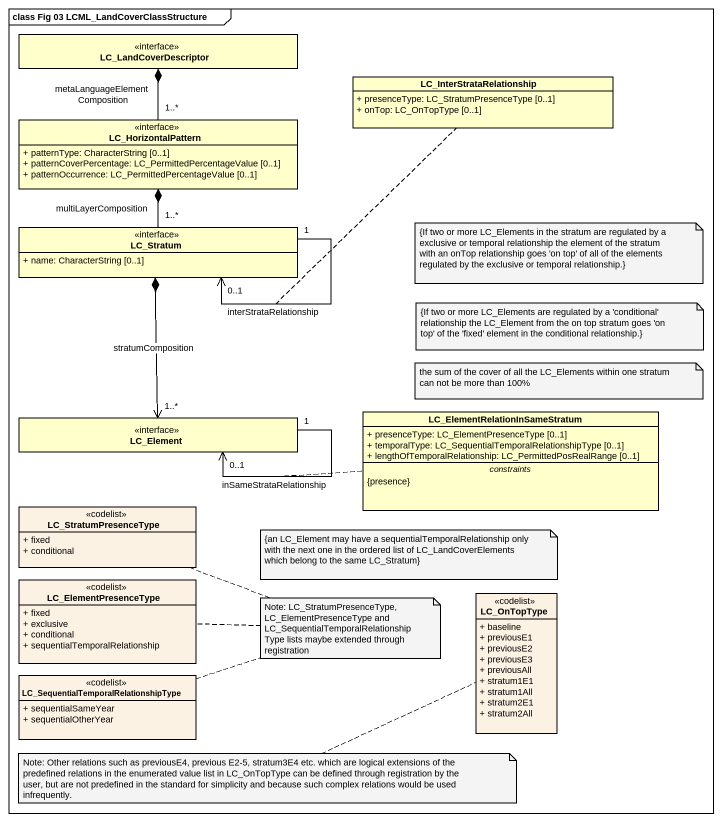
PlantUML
@startuml
mainframe class Fig 03 LCML_LandCoverClassStructure
hide circle
hide empty members
skinparam classAttributeIconSize 0
class LC_LandCoverDescriptor <<interface>>
class LC_InterStrataRelationship {
  + presenceType: LC_StratumPresenceType [0..1]
  + onTop: LC_OnTopType [0..1]
}
class LC_HorizontalPattern <<interface>> {
  + patternType: CharacterString [0..1]
  + patternCoverPercentage: LC_PermittedPercentageValue [0..1]
  + patternOccurrence: LC_PermittedPercentageValue [0..1]
}
class LC_Stratum <<interface>> {
  + name: CharacterString [0..1]
}
class "LC_ElementRelationInSameStratum" as LC_ElementRelationInSameStra {
  + presenceType: LC_ElementPresenceType [0..1]
  + temporalType: LC_SequentialTemporalRelationshipType [0..1]
  + lengthOfTemporalRelationship: LC_PermittedPosRealRange [0..1]
  -- constraints --
  {presence}
}
class LC_Element <<interface>>
class LC_StratumPresenceType <<codelist>> #FCF2E3 {
  + fixed
  + conditional
}
class LC_ElementPresenceType <<codelist>> #FCF2E3 {
  + fixed
  + exclusive
  + conditional
  + sequentialTemporalRelationship
}
class LC_OnTopType <<codelist>> #FCF2E3 {
  + baseline
  + previousE1
  + previousE2
  + previousE3
  + previousAll
  + stratum1E1
  + stratum1All
  + stratum2E1
  + stratum2All
}
class "LC_SequentialTemporalRelationshipType" as LC_SequentialTemporalRelatio <<codelist>> #FCF2E3 {
  + sequentialSameYear
  + sequentialOtherYear
}
LC_HorizontalPattern "1..*" -up-* LC_LandCoverDescriptor : metaLanguageElementComposition
LC_Stratum "1..*" -up-* LC_HorizontalPattern : multiLayerComposition
LC_Stratum "0..1" <-- "1" LC_Stratum : interStrataRelationship
(LC_Stratum, LC_Stratum) .. LC_InterStrataRelationship
LC_Element "1..*" <-up-* LC_Stratum : stratumComposition
LC_Element "0..1" <-- "1" LC_Element : inSameStrataRelationship
(LC_Element, LC_Element) .. LC_ElementRelationInSameStra
note as N1
  {If two or more LC_Elements in the stratum are regulated by a exclusive or temporal relationship the element of the stratum with an onTop relationship goes 'on top' of all of the elements regulated by the exclusive or temporal relationship.}
end note
note as N2
  {If two or more LC_Elements are regulated by a 'conditional' relationship the LC_Element from the on top stratum goes 'on top' of the 'fixed' element in the conditional relationship.}
end note
note as N3
  the sum of the cover of all the LC_Elements within one stratum can not be more than 100%
end note
note as N4
  {an LC_Element may have a sequentialTemporalRelationship only with the next one in the ordered list of LC_LandCoverElements which belong to the same LC_Stratum}
end note
note as N5
  Note: LC_StratumPresenceType, LC_ElementPresenceType and LC_SequentialTemporalRelationshipType lists maybe extended through registration
end note
N5 .. LC_SequentialTemporalRelatio
N5 .. LC_StratumPresenceType
N5 .. LC_ElementPresenceType
note left of LC_OnTopType : Note: Other relations such as previousE4, previous E2-5, stratum3E4 etc. which are logical extensions of the predefined relations in the enumerated value list in LC_OnTopType can be defined through registration by the user, but are not predefined in the standard for simplicity and because such complex relations would be used infrequently.
@enduml
